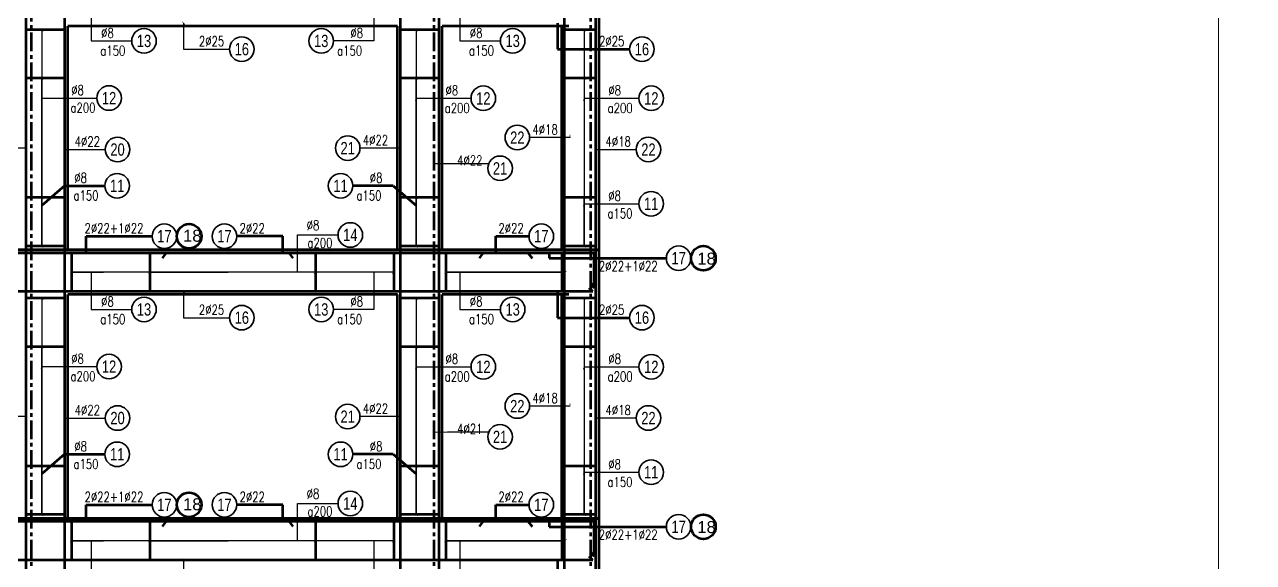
# Model space of a CAD drawing. Header units: millimetres. Extents: x 0 to 8478784, y 0 to 684185.
# Drawn here: x 3867676 to 3888277, y 368277 to 377291 of the extents above; entities that cross this region are included whole.
import ezdxf
from ezdxf.enums import TextEntityAlignment as Align

# ---------------------------------------------------------------- set-up
doc = ezdxf.new("R2010")
doc.units = ezdxf.units.MM
doc.header["$LTSCALE"] = 5000
doc.header["$MEASUREMENT"] = 0
doc.linetypes.add('CENTER', pattern=[2, 1.25, -0.25, 0.25, -0.25])
for name, color, linetype, lineweight in [('00-XMT.Axes', 22, 'CENTER', 15), ('00-XMT.Text', 4, 'Continuous', 20), ('02-XMT.Beams', 94, 'Continuous', 25), ('02-XMT.Beams-Text', 7, 'Continuous', 20), ('02-XMT.Reinforcement', 1, 'Continuous', 40), ('03-XMT.Stirrup', 3, 'Continuous', 25), ('net thay', 7, 'Continuous', 15), ('THEP', 1, 'Continuous', 35)]:
    doc.layers.add(name, color=color, linetype=linetype, lineweight=lineweight)
doc.styles.add('romans.shx', font='romans.shx', dxfattribs={"width": 0.75, "bigfont": 'vns.shx'})
doc.styles.add('S1', font='VHARIAL.TTF', dxfattribs={"height": 200})
doc.styles.add('VNARIALH', font='VHARIAL.TTF')
doc.styles.add('vnsimli 0.7', font='vnsimli.shx', dxfattribs={"width": 0.75})
doc.dimstyles.new('XMT 1-1-100', dxfattribs={"dimscale": 100, "dimtxt": 2.5, "dimasz": 1, "dimexe": 1, "dimexo": 0, "dimgap": 0.5, "dimtad": 1, "dimdec": 0, "dimzin": 0, "dimdsep": 46, "dimtxsty": 'vnsimli 0.7', "dimblk": 'ARCHTICK', "dimcen": 1.5, "dimdle": 1, "dimclrd": 8, "dimclre": 8, "dimclrt": 116, "dimadec": 0, "dimazin": 0, "dimtfac": 1, "dimtdec": 0, "dimtofl": 0, "dimtmove": 0, "dimatfit": 3, "dimfxl": 0.18, "dimtolj": 1, "dimtzin": 0, "dimarcsym": 0})

# ---------------------------------------------------------------- blocks, each defined once
blk = doc.blocks.new('_ArchTick')
at = {"color": 0, "linetype": 'ByBlock', "const_width": 0.15}
blk.add_lwpolyline([(-0.5, -0.5), (0.5, 0.5)], dxfattribs=at)
blk = doc.blocks.new('dk2')
at = {"color": 8}
blk.add_circle((312, 0), 312, dxfattribs=at)
at = {"layer": '00-XMT.Text', "color": 3, "style": 'romans.shx', "width": 0.75}
for tag, p in [('DK', (-678, 106)), ('KC', (-797, -372))]:
    blk.add_attdef(tag, p, '', height=250, dxfattribs=at)
at = {"layer": '00-XMT.Text', "color": 7, "style": 'VNARIALH', "width": 0.75}
blk.add_attdef('SH', text='', height=312, dxfattribs=at).set_placement((312, 0), align=Align.MIDDLE)

msp = doc.modelspace()

# ---------------------------------------------------------------- linework, layer by layer
at = {"layer": '00-XMT.Axes', "color": 8, "lineweight": 100, "ltscale": 0.05}
for p, q in [((3867789, 387655.8), (3867789, 351015.8)), ((3874539, 387655.8), (3874539, 351015.8)), ((3877164, 387655.8), (3877164, 351015.8))]:
    msp.add_line(p, q, dxfattribs=at)
at = {"layer": '02-XMT.Beams', "color": 2, "lineweight": 100}
for p, q in [((3877301.5, 387015.8), (3877301.5, 351015.8)), ((3868401.5, 373515.8), (3868401.5, 377265.8)), ((3873926.5, 377265.8), (3868401.5, 377265.8)), ((3868401.5, 373515.8), (3868401.5, 377265.8)), ((3873926.5, 377265.8), (3868401.5, 377265.8)), ((3868401.5, 373515.8), (3868401.5, 377265.8)), ((3873926.5, 377265.8), (3868401.5, 377265.8)), ((3873926.5, 373515.8), (3873926.5, 377265.8)), ((3873926.5, 373515.8), (3873926.5, 377265.8)), ((3873926.5, 373515.8), (3873926.5, 377265.8)), ((3874676.5, 373515.8), (3874676.5, 377265.8)), ((3876676.5, 377265.8), (3874676.5, 377265.8)), ((3874676.5, 373515.8), (3874676.5, 377265.8)), ((3876676.5, 377265.8), (3874676.5, 377265.8)), ((3874676.5, 373515.8), (3874676.5, 377265.8)), ((3876801.5, 377265.8), (3874676.5, 377265.8)), ((3876676.5, 377265.8), (3876676.5, 373515.8)), ((3876676.5, 377265.8), (3876676.5, 373515.8)), ((3876677.1, 377265.8), (3876677.1, 373515.8)), ((3868351.5, 376390.7), (3867701.5, 376390.7)), ((3874626.5, 376390.7), (3873976.5, 376390.7)), ((3877251.5, 376390.7), (3876726.5, 376390.7)), ((3868351.5, 374390.8), (3867701.5, 374390.8)), ((3874626.5, 374390.8), (3873976.5, 374390.8)), ((3877251.5, 374390.8), (3876726.5, 374390.8)), ((3877301.5, 373515.8), (3864276.5, 373515.8)), ((3877301.5, 373515.8), (3864276.5, 373515.8)), ((3868351.5, 373578.2), (3867701.5, 373578.2)), ((3873926.5, 373515.8), (3868401.5, 373515.8)), ((3873926.5, 373515.8), (3868401.5, 373515.8)), ((3874626.5, 373578.2), (3873976.5, 373578.2)), ((3876676.5, 373515.8), (3874676.5, 373515.8)), ((3876676.5, 373515.8), (3874676.5, 373515.8)), ((3877251.5, 373578.2), (3876726.5, 373578.2)), ((3868401.5, 369015.8), (3868401.5, 372765.8)), ((3873926.5, 372765.8), (3868401.5, 372765.8)), ((3868401.5, 369015.8), (3868401.5, 372765.8)), ((3873926.5, 372765.8), (3868401.5, 372765.8)), ((3868401.5, 369015.8), (3868401.5, 372765.8)), ((3873926.5, 372765.8), (3868401.5, 372765.8)), ((3873926.5, 369015.8), (3873926.5, 372765.8)), ((3873926.5, 369015.8), (3873926.5, 372765.8)), ((3873926.5, 369015.8), (3873926.5, 372765.8)), ((3874676.5, 369015.8), (3874676.5, 372765.8)), ((3876676.5, 372765.8), (3874676.5, 372765.8)), ((3874676.5, 369015.8), (3874676.5, 372765.8)), ((3876676.5, 372765.8), (3874676.5, 372765.8)), ((3874676.5, 369015.8), (3874676.5, 372765.8)), ((3876801.5, 372765.8), (3874676.5, 372765.8)), ((3876676.5, 372765.8), (3876676.5, 369015.8)), ((3876676.5, 372765.8), (3876676.5, 369015.8)), ((3876677.1, 372765.8), (3876677.1, 369015.8)), ((3868351.5, 371890.7), (3867701.5, 371890.7)), ((3874626.5, 371890.7), (3873976.5, 371890.7)), ((3877251.5, 371890.7), (3876726.5, 371890.7)), ((3868351.5, 369890.8), (3867701.5, 369890.8)), ((3874626.5, 369890.8), (3873976.5, 369890.8)), ((3877251.5, 369890.8), (3876726.5, 369890.8)), ((3877301.5, 369015.8), (3864276.5, 369015.8)), ((3877301.5, 369015.8), (3864276.5, 369015.8)), ((3868351.5, 369078.2), (3867701.5, 369078.2)), ((3873926.5, 369015.8), (3868401.5, 369015.8)), ((3873926.5, 369015.8), (3868401.5, 369015.8)), ((3874626.5, 369078.2), (3873976.5, 369078.2)), ((3876676.5, 369015.8), (3874676.5, 369015.8)), ((3876676.5, 369015.8), (3874676.5, 369015.8)), ((3877251.5, 369078.2), (3876726.5, 369078.2))]:
    msp.add_line(p, q, dxfattribs=at)
at = {"layer": '02-XMT.Beams', "color": 8, "lineweight": 100}
for p, q in [((3864276.5, 373515.8), (3877301.5, 373515.8)), ((3864276.5, 369015.8), (3877301.5, 369015.8))]:
    msp.add_line(p, q, dxfattribs=at)
at = {"layer": '02-XMT.Beams', "linetype": 'Continuous', "lineweight": 15}
msp.add_lwpolyline([(3857991, 346603.5), (3857991, 388603.5), (3887691, 388603.5), (3887691, 346603.5)], close=True, dxfattribs=at)
at = {"layer": '02-XMT.Beams', "lineweight": 100}
for centre in [(3870434.3, 373744), (3879055.3, 373374.5), (3870434.3, 369244), (3879055.3, 368874.5)]:
    msp.add_circle(centre, 206.2, dxfattribs=at)
at = {"layer": '02-XMT.Beams-Text', "lineweight": 100}
for p, q in [((3876609, 377315.8), (3876609, 376878.9)), ((3876609, 376878.9), (3877819.6, 376878.9)), ((3868345.6, 374589), (3867964, 374259.5)), ((3868345.6, 374589), (3869022.9, 374589)), ((3873857.4, 374589), (3873180.1, 374589)), ((3873857.4, 374589), (3874239, 374259.5)), ((3868709.5, 373465.8), (3868709.5, 373744)), ((3868710.5, 373744), (3869814.1, 373744)), ((3872004.5, 373744), (3871233.4, 373744)), ((3872004.5, 373465.8), (3872004.5, 373744)), ((3875577.9, 373465.8), (3875577.9, 373744)), ((3875577.9, 373744), (3876132.9, 373744)), ((3876471, 373465.8), (3876471, 373374.5)), ((3876471, 373374.5), (3878435.1, 373374.5)), ((3876609, 372815.8), (3876609, 372378.9)), ((3876609, 372378.9), (3877819.6, 372378.9)), ((3868345.6, 370089), (3867964, 369759.5)), ((3868345.6, 370089), (3869022.9, 370089)), ((3873857.4, 370089), (3873180.1, 370089)), ((3873857.4, 370089), (3874239, 369759.5)), ((3868709.5, 368965.8), (3868709.5, 369244)), ((3868710.5, 369244), (3869814.1, 369244)), ((3872004.5, 369244), (3871233.4, 369244)), ((3872004.5, 368965.8), (3872004.5, 369244)), ((3875577.9, 368965.8), (3875577.9, 369244)), ((3875577.9, 369244), (3876132.9, 369244)), ((3876471, 368965.8), (3876471, 368874.5)), ((3876471, 368874.5), (3878435.1, 368874.5)), ((3876609, 368315.8), (3876609, 367878.9))]:
    msp.add_line(p, q, dxfattribs=at)
at = {"layer": '02-XMT.Reinforcement', "lineweight": 100}
for p, q in [((3867701.5, 351015.8), (3867701.5, 386965.8)), ((3868351.5, 351015.8), (3868351.5, 386965.8)), ((3873976.5, 351015.8), (3873976.5, 386965.8)), ((3874626.5, 351015.8), (3874626.5, 386965.8)), ((3876726.5, 351015.8), (3876726.5, 386965.8)), ((3877251.5, 351015.8), (3877251.5, 386965.8)), ((3864351.5, 373465.8), (3877251.5, 373465.8)), ((3864351.5, 373465.8), (3877251.5, 373465.8)), ((3864351.5, 373465.8), (3877251.5, 373465.8)), ((3870052.8, 373465.8), (3869982.8, 373377)), ((3872103.7, 373465.8), (3872173.7, 373377)), ((3875365.3, 373465.8), (3875295.3, 373377)), ((3876113.2, 373465.8), (3876183.2, 373377)), ((3877226.5, 372875.1), (3877226.5, 373465.8)), ((3877226.5, 372875.1), (3877226.5, 373465.8)), ((3877226.5, 372875.1), (3877226.5, 373465.8)), ((3877201.5, 372815.8), (3877138.4, 372874.5)), ((3877201.5, 372815.8), (3877138.4, 372874.5)), ((3877201.5, 372815.8), (3877138.4, 372874.5)), ((3877226.5, 372875.1), (3877175.2, 372948.9)), ((3877226.5, 372875.1), (3877175.2, 372948.9)), ((3877226.5, 372875.1), (3877175.2, 372948.9)), ((3877201.5, 372815.8), (3864376.5, 372815.8)), ((3877201.5, 372815.8), (3864376.5, 372815.8)), ((3877201.5, 372815.8), (3864376.5, 372815.8)), ((3864351.5, 368965.8), (3877251.5, 368965.8)), ((3864351.5, 368965.8), (3877251.5, 368965.8)), ((3864351.5, 368965.8), (3877251.5, 368965.8)), ((3870052.8, 368965.8), (3869982.8, 368877)), ((3872103.7, 368965.8), (3872173.7, 368877)), ((3875365.3, 368965.8), (3875295.3, 368877)), ((3876113.2, 368965.8), (3876183.2, 368877)), ((3877226.5, 368375.1), (3877226.5, 368965.8)), ((3877226.5, 368375.1), (3877226.5, 368965.8)), ((3877226.5, 368375.1), (3877226.5, 368965.8)), ((3877201.5, 368315.8), (3877138.4, 368374.5)), ((3877201.5, 368315.8), (3877138.4, 368374.5)), ((3877201.5, 368315.8), (3877138.4, 368374.5)), ((3877226.5, 368375.1), (3877175.2, 368448.9)), ((3877226.5, 368375.1), (3877175.2, 368448.9)), ((3877226.5, 368375.1), (3877175.2, 368448.9)), ((3877201.5, 368315.8), (3864376.5, 368315.8)), ((3877201.5, 368315.8), (3864376.5, 368315.8)), ((3877201.5, 368315.8), (3864376.5, 368315.8))]:
    msp.add_line(p, q, dxfattribs=at)
at = {"layer": '03-XMT.Stirrup', "lineweight": 100}
for p, q in [((3868351.5, 377203.2), (3867701.5, 377203.2)), ((3874626.5, 377203.2), (3873976.5, 377203.2)), ((3877251.5, 377203.2), (3876726.5, 377203.2)), ((3868464, 373465.8), (3868464, 372815.8)), ((3869776.5, 373465.8), (3869776.5, 372815.8)), ((3872551.5, 373465.8), (3872551.5, 372815.8)), ((3873864, 373465.8), (3873864, 372815.8)), ((3874739, 373465.8), (3874739, 372815.8)), ((3876684, 373465.8), (3876684, 372815.8)), ((3868351.5, 372703.2), (3867701.5, 372703.2)), ((3874626.5, 372703.2), (3873976.5, 372703.2)), ((3877251.5, 372703.2), (3876726.5, 372703.2)), ((3868464, 368965.8), (3868464, 368315.8)), ((3869776.5, 368965.8), (3869776.5, 368315.8)), ((3872551.5, 368965.8), (3872551.5, 368315.8)), ((3873864, 368965.8), (3873864, 368315.8)), ((3874739, 368965.8), (3874739, 368315.8)), ((3876684, 368965.8), (3876684, 368315.8))]:
    msp.add_line(p, q, dxfattribs=at)
at = {"layer": 'net thay', "linetype": 'CENTER', "lineweight": 15}
msp.add_circle((3911642, 421190.5), 262994, dxfattribs=at)

# ---------------------------------------------------------------- block references
at = {"layer": '02-XMT.Beams-Text', "lineweight": 100, "yscale": 46.875, "zscale": 46.875}
for p, xscale, rotation in [((3868709.5, 373465.8), 46.875, 270), ((3872004.5, 373465.8), 46.875, 270), ((3875577.9, 373465.8), -46.875, 90), ((3876471, 373465.8), -46.875, 270), ((3868709.5, 368965.8), 46.875, 270), ((3872004.5, 368965.8), 46.875, 270), ((3875577.9, 368965.8), -46.875, 90), ((3876471, 368965.8), -46.875, 270)]:
    msp.add_blockref('_ArchTick', p, dxfattribs=dict(at, xscale=xscale, rotation=rotation))
at = {"layer": 'THEP'}
ref = msp.add_blockref('dk2', (3869472.6, 377016.8), dxfattribs=dict(at, xscale=0.6599981251638383, yscale=0.6599981250183191, zscale=0.659998125))
ref.add_attrib('SH', '13', dxfattribs={"layer": '00-XMT.Text', "color": 7, "height": 206.25, "style": 'VNARIALH', "width": 0.75}).set_placement((3869678.8, 377016.8), align=Align.MIDDLE)
ref.add_attrib('DK', '%%c8', (3868959.6, 377067.4), dxfattribs={"layer": '00-XMT.Text', "color": 3, "height": 165, "style": 'romans.shx', "width": 0.75})
ref.add_attrib('KC', 'a150', (3868946.7, 376771.5), dxfattribs={"layer": '00-XMT.Text', "color": 3, "height": 165, "style": 'romans.shx', "width": 0.75})
ref = msp.add_blockref('dk2', (3872855.4, 377016.8), dxfattribs=dict(at, xscale=-0.6599981253966689, yscale=0.6599981250183191, zscale=0.659998125))
ref.add_attrib('SH', '13', dxfattribs={"layer": '00-XMT.Text', "color": 7, "height": 206.25, "style": 'VNARIALH', "width": 0.75}).set_placement((3872649.2, 377016.8), align=Align.MIDDLE)
ref.add_attrib('DK', '%%c8', (3873138.6, 377067.4), dxfattribs={"layer": '00-XMT.Text', "color": 3, "height": 165, "style": 'romans.shx', "width": 0.75})
ref.add_attrib('KC', 'a150', (3872915.8, 376771.5), dxfattribs={"layer": '00-XMT.Text', "color": 3, "height": 165, "style": 'romans.shx', "width": 0.75})
ref = msp.add_blockref('dk2', (3875652.8, 377017.8), dxfattribs=dict(at, xscale=0.6599981251638383, yscale=0.6599981250183191, zscale=0.659998125))
ref.add_attrib('SH', '13', dxfattribs={"layer": '00-XMT.Text', "color": 7, "height": 206.25, "style": 'VNARIALH', "width": 0.75}).set_placement((3875859.1, 377017.8), align=Align.MIDDLE)
ref.add_attrib('DK', '%%c8', (3875139.8, 377068.4), dxfattribs={"layer": '00-XMT.Text', "color": 3, "height": 165, "style": 'romans.shx', "width": 0.75})
ref.add_attrib('KC', 'a150', (3875126.9, 376772.5), dxfattribs={"layer": '00-XMT.Text', "color": 3, "height": 165, "style": 'romans.shx', "width": 0.75})
ref = msp.add_blockref('dk2', (3871112, 376878.9), dxfattribs=dict(at, xscale=0.6599981251638383, yscale=0.6599981250183191, zscale=0.659998125))
ref.add_attrib('SH', '16', dxfattribs={"layer": '00-XMT.Text', "color": 7, "height": 206.25, "style": 'VNARIALH', "width": 0.75}).set_placement((3871318.2, 376878.9), align=Align.MIDDLE)
ref.add_attrib('DK', '2%%c25', (3870599, 376929.5), dxfattribs={"layer": '00-XMT.Text', "color": 3, "height": 165, "style": 'romans.shx', "width": 0.75})
ref = msp.add_blockref('dk2', (3877819.6, 376878.9), dxfattribs=dict(at, xscale=0.6599981251638383, yscale=0.6599981250183191, zscale=0.659998125))
ref.add_attrib('SH', '16', dxfattribs={"layer": '00-XMT.Text', "color": 7, "height": 206.25, "style": 'VNARIALH', "width": 0.75}).set_placement((3878025.8, 376878.9), align=Align.MIDDLE)
ref.add_attrib('DK', '2%%c25', (3877306.6, 376929.5), dxfattribs={"layer": '00-XMT.Text', "color": 3, "height": 165, "style": 'romans.shx', "width": 0.75})
ref = msp.add_blockref('dk2', (3868886.9, 376059.8), dxfattribs=dict(at, xscale=0.6599981251638383, yscale=0.6599981250183191, zscale=0.659998125))
ref.add_attrib('SH', '12', dxfattribs={"layer": '00-XMT.Text', "color": 7, "height": 206.25, "style": 'VNARIALH', "width": 0.75}).set_placement((3869093.1, 376059.8), align=Align.MIDDLE)
ref.add_attrib('DK', ' %%c8', (3868373.9, 376110.5), dxfattribs={"layer": '00-XMT.Text', "color": 3, "height": 165, "style": 'romans.shx', "width": 0.75})
ref.add_attrib('KC', ' a200', (3868361, 375814.6), dxfattribs={"layer": '00-XMT.Text', "color": 3, "height": 165, "style": 'romans.shx', "width": 0.75})
ref = msp.add_blockref('dk2', (3875160.8, 376055.7), dxfattribs=dict(at, xscale=0.6599981251638383, yscale=0.6599981250183191, zscale=0.659998125))
ref.add_attrib('SH', '12', dxfattribs={"layer": '00-XMT.Text', "color": 7, "height": 206.25, "style": 'VNARIALH', "width": 0.75}).set_placement((3875367, 376055.7), align=Align.MIDDLE)
ref.add_attrib('DK', ' %%c8', (3874647.8, 376106.4), dxfattribs={"layer": '00-XMT.Text', "color": 3, "height": 165, "style": 'romans.shx', "width": 0.75})
ref.add_attrib('KC', ' a200', (3874634.9, 375810.5), dxfattribs={"layer": '00-XMT.Text', "color": 3, "height": 165, "style": 'romans.shx', "width": 0.75})
ref = msp.add_blockref('dk2', (3877976.4, 376055.7), dxfattribs=dict(at, xscale=0.6599981251638383, yscale=0.6599981250037672, zscale=0.659998125))
ref.add_attrib('SH', '12', dxfattribs={"layer": '00-XMT.Text', "color": 7, "height": 206.25, "style": 'VNARIALH', "width": 0.75}).set_placement((3878182.7, 376055.7), align=Align.MIDDLE)
ref.add_attrib('DK', '%%c8', (3877463.4, 376106.4), dxfattribs={"layer": '00-XMT.Text', "color": 3, "height": 165, "style": 'romans.shx', "width": 0.75})
ref.add_attrib('KC', 'a200', (3877450.5, 375810.5), dxfattribs={"layer": '00-XMT.Text', "color": 3, "height": 165, "style": 'romans.shx', "width": 0.75})
ref = msp.add_blockref('dk2', (3876142.9, 375398.2), dxfattribs=dict(at, xscale=-0.6599981253966689, yscale=0.6599981250183191, zscale=0.659998125))
ref.add_attrib('SH', '22', dxfattribs={"layer": '00-XMT.Text', "color": 7, "height": 206.25, "style": 'VNARIALH', "width": 0.75}).set_placement((3875936.7, 375398.2), align=Align.MIDDLE)
ref.add_attrib('DK', '4%%c18', (3876190.4, 375448.9), dxfattribs={"layer": '00-XMT.Text', "color": 3, "height": 165, "style": 'romans.shx', "width": 0.75})
ref = msp.add_blockref('dk2', (3869028.8, 375197), dxfattribs=dict(at, xscale=0.6599981251638383, yscale=0.6599981250183191, zscale=0.659998125))
ref.add_attrib('SH', '20', dxfattribs={"layer": '00-XMT.Text', "color": 7, "height": 206.25, "style": 'VNARIALH', "width": 0.75}).set_placement((3869235.1, 375197), align=Align.MIDDLE)
ref.add_attrib('DK', '4%%c22', (3868515.8, 375247.6), dxfattribs={"layer": '00-XMT.Text', "color": 3, "height": 165, "style": 'romans.shx', "width": 0.75})
ref = msp.add_blockref('dk2', (3873299.2, 375221.4), dxfattribs=dict(at, xscale=-0.6599981253966689, yscale=0.6599981250183191, zscale=0.659998125))
ref.add_attrib('SH', '21', dxfattribs={"layer": '00-XMT.Text', "color": 7, "height": 206.25, "style": 'VNARIALH', "width": 0.75}).set_placement((3873092.9, 375221.4), align=Align.MIDDLE)
ref.add_attrib('DK', '4%%c22', (3873346.6, 375272), dxfattribs={"layer": '00-XMT.Text', "color": 3, "height": 165, "style": 'romans.shx', "width": 0.75})
ref = msp.add_blockref('dk2', (3877928.8, 375197.8), dxfattribs=dict(at, xscale=0.6599981253966689, yscale=0.6599981250183191, zscale=0.659998125))
ref.add_attrib('SH', '22', dxfattribs={"layer": '00-XMT.Text', "color": 7, "height": 206.25, "style": 'VNARIALH', "width": 0.75}).set_placement((3878135.1, 375197.8), align=Align.MIDDLE)
ref.add_attrib('DK', '4%%c18', (3877415.8, 375248.4), dxfattribs={"layer": '00-XMT.Text', "color": 3, "height": 165, "style": 'romans.shx', "width": 0.75})
ref = msp.add_blockref('dk2', (3875441.3, 374882.3), dxfattribs=dict(at, xscale=0.6599981251638383, yscale=0.6599981250183191, zscale=0.659998125))
ref.add_attrib('SH', '21', dxfattribs={"layer": '00-XMT.Text', "color": 7, "height": 206.25, "style": 'VNARIALH', "width": 0.75}).set_placement((3875647.6, 374882.3), align=Align.MIDDLE)
ref.add_attrib('DK', '4%%c22', (3874928.3, 374932.9), dxfattribs={"layer": '00-XMT.Text', "color": 3, "height": 165, "style": 'romans.shx', "width": 0.75})
ref = msp.add_blockref('dk2', (3869022.9, 374589), dxfattribs=dict(at, xscale=0.6599981251638383, yscale=0.6599981250183191, zscale=0.659998125))
ref.add_attrib('SH', '11', dxfattribs={"layer": '00-XMT.Text', "color": 7, "height": 206.25, "style": 'VNARIALH', "width": 0.75}).set_placement((3869229.2, 374589), align=Align.MIDDLE)
ref.add_attrib('DK', '%%c8', (3868509.9, 374639.7), dxfattribs={"layer": '00-XMT.Text', "color": 3, "height": 165, "style": 'romans.shx', "width": 0.75})
ref.add_attrib('KC', 'a150', (3868497, 374343.8), dxfattribs={"layer": '00-XMT.Text', "color": 3, "height": 165, "style": 'romans.shx', "width": 0.75})
ref = msp.add_blockref('dk2', (3873180.1, 374589), dxfattribs=dict(at, xscale=-0.6599981253966689, yscale=0.6599981250183191, zscale=0.659998125))
ref.add_attrib('SH', '11', dxfattribs={"layer": '00-XMT.Text', "color": 7, "height": 206.25, "style": 'VNARIALH', "width": 0.75}).set_placement((3872973.8, 374589), align=Align.MIDDLE)
ref.add_attrib('DK', '%%c8', (3873463.3, 374639.7), dxfattribs={"layer": '00-XMT.Text', "color": 3, "height": 165, "style": 'romans.shx', "width": 0.75})
ref.add_attrib('KC', 'a150', (3873240.5, 374343.8), dxfattribs={"layer": '00-XMT.Text', "color": 3, "height": 165, "style": 'romans.shx', "width": 0.75})
ref = msp.add_blockref('dk2', (3877974.5, 374288.1), dxfattribs=dict(at, xscale=0.6599981253966689, yscale=0.6599981250183191, zscale=0.659998125))
ref.add_attrib('SH', '11', dxfattribs={"layer": '00-XMT.Text', "color": 7, "height": 206.25, "style": 'VNARIALH', "width": 0.75}).set_placement((3878180.8, 374288.1), align=Align.MIDDLE)
ref.add_attrib('DK', '%%c8', (3877461.5, 374338.7), dxfattribs={"layer": '00-XMT.Text', "color": 3, "height": 165, "style": 'romans.shx', "width": 0.75})
ref.add_attrib('KC', 'a150', (3877448.6, 374042.9), dxfattribs={"layer": '00-XMT.Text', "color": 3, "height": 165, "style": 'romans.shx', "width": 0.75})
ref = msp.add_blockref('dk2', (3869814.1, 373744), dxfattribs=dict(at, xscale=0.6599981253966689, yscale=0.6599981250183191, zscale=0.659998125))
ref.add_attrib('SH', '17', dxfattribs={"layer": '00-XMT.Text', "color": 7, "height": 206.25, "style": 'VNARIALH', "width": 0.75}).set_placement((3870020.3, 373744), align=Align.MIDDLE)
ref.add_attrib('DK', '2%%c22+1%%c22', (3868682.3, 373794.6), dxfattribs={"layer": '00-XMT.Text', "color": 3, "height": 165, "style": 'romans.shx', "width": 0.75})
ref = msp.add_blockref('dk2', (3871233.4, 373744), dxfattribs=dict(at, xscale=-0.6599981253966689, yscale=0.6599981250183191, zscale=0.659998125))
ref.add_attrib('SH', '17', dxfattribs={"layer": '00-XMT.Text', "color": 7, "height": 206.25, "style": 'VNARIALH', "width": 0.75}).set_placement((3871027.2, 373744), align=Align.MIDDLE)
ref.add_attrib('DK', '2%%c22', (3871280.9, 373794.6), dxfattribs={"layer": '00-XMT.Text', "color": 3, "height": 165, "style": 'romans.shx', "width": 0.75})
ref = msp.add_blockref('dk2', (3872931.1, 373764.8), dxfattribs=dict(at, xscale=-0.6599981253966689, yscale=0.659998125047423, zscale=0.659998125, rotation=180))
ref.add_attrib('SH', '14', dxfattribs={"layer": '00-XMT.Text', "color": 7, "height": 206.25, "style": 'VNARIALH', "width": 0.75}).set_placement((3873137.3, 373764.8), align=Align.MIDDLE)
ref.add_attrib('DK', 'a200', (3872418.1, 373549.1), dxfattribs={"layer": '00-XMT.Text', "color": 3, "height": 165, "style": 'romans.shx', "width": 0.75})
ref.add_attrib('KC', '%%c8', (3872405.2, 373845), dxfattribs={"layer": '00-XMT.Text', "color": 3, "height": 165, "style": 'romans.shx', "width": 0.75})
ref = msp.add_blockref('dk2', (3876132.9, 373744), dxfattribs=dict(at, xscale=0.6599981253966689, yscale=0.6599981250183191, zscale=0.659998125))
ref.add_attrib('SH', '17', dxfattribs={"layer": '00-XMT.Text', "color": 7, "height": 206.25, "style": 'VNARIALH', "width": 0.75}).set_placement((3876339.1, 373744), align=Align.MIDDLE)
ref.add_attrib('DK', '2%%c22', (3875619.9, 373794.6), dxfattribs={"layer": '00-XMT.Text', "color": 3, "height": 165, "style": 'romans.shx', "width": 0.75})
ref = msp.add_blockref('dk2', (3878435.1, 373374.5), dxfattribs=dict(at, xscale=-0.6599981253966689, yscale=0.659998125047423, zscale=0.659998125, rotation=180))
ref.add_attrib('SH', '17', dxfattribs={"layer": '00-XMT.Text', "color": 7, "height": 206.25, "style": 'VNARIALH', "width": 0.75}).set_placement((3878641.3, 373374.5), align=Align.MIDDLE)
ref.add_attrib('DK', '2%%c22+1%%c22', (3877303.3, 373158.9), dxfattribs={"layer": '00-XMT.Text', "color": 3, "height": 165, "style": 'romans.shx', "width": 0.75})
ref = msp.add_blockref('dk2', (3869472.6, 372516.8), dxfattribs=dict(at, xscale=0.6599981251638383, yscale=0.6599981250183191, zscale=0.659998125))
ref.add_attrib('SH', '13', dxfattribs={"layer": '00-XMT.Text', "color": 7, "height": 206.25, "style": 'VNARIALH', "width": 0.75}).set_placement((3869678.8, 372516.8), align=Align.MIDDLE)
ref.add_attrib('DK', '%%c8', (3868959.6, 372567.4), dxfattribs={"layer": '00-XMT.Text', "color": 3, "height": 165, "style": 'romans.shx', "width": 0.75})
ref.add_attrib('KC', 'a150', (3868946.7, 372271.5), dxfattribs={"layer": '00-XMT.Text', "color": 3, "height": 165, "style": 'romans.shx', "width": 0.75})
ref = msp.add_blockref('dk2', (3872855.4, 372516.8), dxfattribs=dict(at, xscale=-0.6599981253966689, yscale=0.6599981250183191, zscale=0.659998125))
ref.add_attrib('SH', '13', dxfattribs={"layer": '00-XMT.Text', "color": 7, "height": 206.25, "style": 'VNARIALH', "width": 0.75}).set_placement((3872649.2, 372516.8), align=Align.MIDDLE)
ref.add_attrib('DK', '%%c8', (3873138.6, 372567.4), dxfattribs={"layer": '00-XMT.Text', "color": 3, "height": 165, "style": 'romans.shx', "width": 0.75})
ref.add_attrib('KC', 'a150', (3872915.8, 372271.5), dxfattribs={"layer": '00-XMT.Text', "color": 3, "height": 165, "style": 'romans.shx', "width": 0.75})
ref = msp.add_blockref('dk2', (3875652.8, 372517.8), dxfattribs=dict(at, xscale=0.6599981251638383, yscale=0.6599981250183191, zscale=0.659998125))
ref.add_attrib('SH', '13', dxfattribs={"layer": '00-XMT.Text', "color": 7, "height": 206.25, "style": 'VNARIALH', "width": 0.75}).set_placement((3875859.1, 372517.8), align=Align.MIDDLE)
ref.add_attrib('DK', '%%c8', (3875139.8, 372568.4), dxfattribs={"layer": '00-XMT.Text', "color": 3, "height": 165, "style": 'romans.shx', "width": 0.75})
ref.add_attrib('KC', 'a150', (3875126.9, 372272.5), dxfattribs={"layer": '00-XMT.Text', "color": 3, "height": 165, "style": 'romans.shx', "width": 0.75})
ref = msp.add_blockref('dk2', (3871112, 372378.9), dxfattribs=dict(at, xscale=0.6599981251638383, yscale=0.6599981250183191, zscale=0.659998125))
ref.add_attrib('SH', '16', dxfattribs={"layer": '00-XMT.Text', "color": 7, "height": 206.25, "style": 'VNARIALH', "width": 0.75}).set_placement((3871318.2, 372378.9), align=Align.MIDDLE)
ref.add_attrib('DK', '2%%c25', (3870599, 372429.5), dxfattribs={"layer": '00-XMT.Text', "color": 3, "height": 165, "style": 'romans.shx', "width": 0.75})
ref = msp.add_blockref('dk2', (3877819.6, 372378.9), dxfattribs=dict(at, xscale=0.6599981251638383, yscale=0.6599981250183191, zscale=0.659998125))
ref.add_attrib('SH', '16', dxfattribs={"layer": '00-XMT.Text', "color": 7, "height": 206.25, "style": 'VNARIALH', "width": 0.75}).set_placement((3878025.8, 372378.9), align=Align.MIDDLE)
ref.add_attrib('DK', '2%%c25', (3877306.6, 372429.5), dxfattribs={"layer": '00-XMT.Text', "color": 3, "height": 165, "style": 'romans.shx', "width": 0.75})
ref = msp.add_blockref('dk2', (3868886.9, 371559.8), dxfattribs=dict(at, xscale=0.6599981251638383, yscale=0.6599981250183191, zscale=0.659998125))
ref.add_attrib('SH', '12', dxfattribs={"layer": '00-XMT.Text', "color": 7, "height": 206.25, "style": 'VNARIALH', "width": 0.75}).set_placement((3869093.1, 371559.8), align=Align.MIDDLE)
ref.add_attrib('DK', ' %%c8', (3868373.9, 371610.5), dxfattribs={"layer": '00-XMT.Text', "color": 3, "height": 165, "style": 'romans.shx', "width": 0.75})
ref.add_attrib('KC', ' a200', (3868361, 371314.6), dxfattribs={"layer": '00-XMT.Text', "color": 3, "height": 165, "style": 'romans.shx', "width": 0.75})
ref = msp.add_blockref('dk2', (3875160.8, 371555.7), dxfattribs=dict(at, xscale=0.6599981251638383, yscale=0.6599981250183191, zscale=0.659998125))
ref.add_attrib('SH', '12', dxfattribs={"layer": '00-XMT.Text', "color": 7, "height": 206.25, "style": 'VNARIALH', "width": 0.75}).set_placement((3875367, 371555.7), align=Align.MIDDLE)
ref.add_attrib('DK', ' %%c8', (3874647.8, 371606.4), dxfattribs={"layer": '00-XMT.Text', "color": 3, "height": 165, "style": 'romans.shx', "width": 0.75})
ref.add_attrib('KC', ' a200', (3874634.9, 371310.5), dxfattribs={"layer": '00-XMT.Text', "color": 3, "height": 165, "style": 'romans.shx', "width": 0.75})
ref = msp.add_blockref('dk2', (3877976.4, 371555.7), dxfattribs=dict(at, xscale=0.6599981251638383, yscale=0.6599981250037672, zscale=0.659998125))
ref.add_attrib('SH', '12', dxfattribs={"layer": '00-XMT.Text', "color": 7, "height": 206.25, "style": 'VNARIALH', "width": 0.75}).set_placement((3878182.7, 371555.7), align=Align.MIDDLE)
ref.add_attrib('DK', '%%c8', (3877463.4, 371606.4), dxfattribs={"layer": '00-XMT.Text', "color": 3, "height": 165, "style": 'romans.shx', "width": 0.75})
ref.add_attrib('KC', 'a200', (3877450.5, 371310.5), dxfattribs={"layer": '00-XMT.Text', "color": 3, "height": 165, "style": 'romans.shx', "width": 0.75})
ref = msp.add_blockref('dk2', (3876142.9, 370898.2), dxfattribs=dict(at, xscale=-0.6599981253966689, yscale=0.6599981250183191, zscale=0.659998125))
ref.add_attrib('SH', '22', dxfattribs={"layer": '00-XMT.Text', "color": 7, "height": 206.25, "style": 'VNARIALH', "width": 0.75}).set_placement((3875936.7, 370898.2), align=Align.MIDDLE)
ref.add_attrib('DK', '4%%c18', (3876190.4, 370948.9), dxfattribs={"layer": '00-XMT.Text', "color": 3, "height": 165, "style": 'romans.shx', "width": 0.75})
ref = msp.add_blockref('dk2', (3869028.8, 370697), dxfattribs=dict(at, xscale=0.6599981251638383, yscale=0.6599981250183191, zscale=0.659998125))
ref.add_attrib('SH', '20', dxfattribs={"layer": '00-XMT.Text', "color": 7, "height": 206.25, "style": 'VNARIALH', "width": 0.75}).set_placement((3869235.1, 370697), align=Align.MIDDLE)
ref.add_attrib('DK', '4%%c22', (3868515.8, 370747.6), dxfattribs={"layer": '00-XMT.Text', "color": 3, "height": 165, "style": 'romans.shx', "width": 0.75})
ref = msp.add_blockref('dk2', (3873299.2, 370721.4), dxfattribs=dict(at, xscale=-0.6599981253966689, yscale=0.6599981250183191, zscale=0.659998125))
ref.add_attrib('SH', '21', dxfattribs={"layer": '00-XMT.Text', "color": 7, "height": 206.25, "style": 'VNARIALH', "width": 0.75}).set_placement((3873092.9, 370721.4), align=Align.MIDDLE)
ref.add_attrib('DK', '4%%c22', (3873346.6, 370772), dxfattribs={"layer": '00-XMT.Text', "color": 3, "height": 165, "style": 'romans.shx', "width": 0.75})
ref = msp.add_blockref('dk2', (3877928.8, 370697.8), dxfattribs=dict(at, xscale=0.6599981253966689, yscale=0.6599981250183191, zscale=0.659998125))
ref.add_attrib('SH', '22', dxfattribs={"layer": '00-XMT.Text', "color": 7, "height": 206.25, "style": 'VNARIALH', "width": 0.75}).set_placement((3878135.1, 370697.8), align=Align.MIDDLE)
ref.add_attrib('DK', '4%%c18', (3877415.8, 370748.4), dxfattribs={"layer": '00-XMT.Text', "color": 3, "height": 165, "style": 'romans.shx', "width": 0.75})
ref = msp.add_blockref('dk2', (3875441.3, 370382.3), dxfattribs=dict(at, xscale=0.6599981251638383, yscale=0.6599981250183191, zscale=0.659998125))
ref.add_attrib('SH', '21', dxfattribs={"layer": '00-XMT.Text', "color": 7, "height": 206.25, "style": 'VNARIALH', "width": 0.75}).set_placement((3875647.6, 370382.3), align=Align.MIDDLE)
ref.add_attrib('DK', '4%%c21', (3874928.3, 370432.9), dxfattribs={"layer": '00-XMT.Text', "color": 3, "height": 165, "style": 'romans.shx', "width": 0.75})
ref = msp.add_blockref('dk2', (3869022.9, 370089), dxfattribs=dict(at, xscale=0.6599981251638383, yscale=0.6599981250183191, zscale=0.659998125))
ref.add_attrib('SH', '11', dxfattribs={"layer": '00-XMT.Text', "color": 7, "height": 206.25, "style": 'VNARIALH', "width": 0.75}).set_placement((3869229.2, 370089), align=Align.MIDDLE)
ref.add_attrib('DK', '%%c8', (3868509.9, 370139.7), dxfattribs={"layer": '00-XMT.Text', "color": 3, "height": 165, "style": 'romans.shx', "width": 0.75})
ref.add_attrib('KC', 'a150', (3868497, 369843.8), dxfattribs={"layer": '00-XMT.Text', "color": 3, "height": 165, "style": 'romans.shx', "width": 0.75})
ref = msp.add_blockref('dk2', (3873180.1, 370089), dxfattribs=dict(at, xscale=-0.6599981253966689, yscale=0.6599981250183191, zscale=0.659998125))
ref.add_attrib('SH', '11', dxfattribs={"layer": '00-XMT.Text', "color": 7, "height": 206.25, "style": 'VNARIALH', "width": 0.75}).set_placement((3872973.8, 370089), align=Align.MIDDLE)
ref.add_attrib('DK', '%%c8', (3873463.3, 370139.7), dxfattribs={"layer": '00-XMT.Text', "color": 3, "height": 165, "style": 'romans.shx', "width": 0.75})
ref.add_attrib('KC', 'a150', (3873240.5, 369843.8), dxfattribs={"layer": '00-XMT.Text', "color": 3, "height": 165, "style": 'romans.shx', "width": 0.75})
ref = msp.add_blockref('dk2', (3877974.5, 369788.1), dxfattribs=dict(at, xscale=0.6599981253966689, yscale=0.6599981250183191, zscale=0.659998125))
ref.add_attrib('SH', '11', dxfattribs={"layer": '00-XMT.Text', "color": 7, "height": 206.25, "style": 'VNARIALH', "width": 0.75}).set_placement((3878180.8, 369788.1), align=Align.MIDDLE)
ref.add_attrib('DK', '%%c8', (3877461.5, 369838.7), dxfattribs={"layer": '00-XMT.Text', "color": 3, "height": 165, "style": 'romans.shx', "width": 0.75})
ref.add_attrib('KC', 'a150', (3877448.6, 369542.9), dxfattribs={"layer": '00-XMT.Text', "color": 3, "height": 165, "style": 'romans.shx', "width": 0.75})
ref = msp.add_blockref('dk2', (3869814.1, 369244), dxfattribs=dict(at, xscale=0.6599981253966689, yscale=0.6599981250183191, zscale=0.659998125))
ref.add_attrib('SH', '17', dxfattribs={"layer": '00-XMT.Text', "color": 7, "height": 206.25, "style": 'VNARIALH', "width": 0.75}).set_placement((3870020.3, 369244), align=Align.MIDDLE)
ref.add_attrib('DK', '2%%c22+1%%c22', (3868682.3, 369294.6), dxfattribs={"layer": '00-XMT.Text', "color": 3, "height": 165, "style": 'romans.shx', "width": 0.75})
ref = msp.add_blockref('dk2', (3871233.4, 369244), dxfattribs=dict(at, xscale=-0.6599981253966689, yscale=0.6599981250183191, zscale=0.659998125))
ref.add_attrib('SH', '17', dxfattribs={"layer": '00-XMT.Text', "color": 7, "height": 206.25, "style": 'VNARIALH', "width": 0.75}).set_placement((3871027.2, 369244), align=Align.MIDDLE)
ref.add_attrib('DK', '2%%c22', (3871280.9, 369294.6), dxfattribs={"layer": '00-XMT.Text', "color": 3, "height": 165, "style": 'romans.shx', "width": 0.75})
ref = msp.add_blockref('dk2', (3872931.1, 369264.8), dxfattribs=dict(at, xscale=-0.6599981253966689, yscale=0.659998125047423, zscale=0.659998125, rotation=180))
ref.add_attrib('SH', '14', dxfattribs={"layer": '00-XMT.Text', "color": 7, "height": 206.25, "style": 'VNARIALH', "width": 0.75}).set_placement((3873137.3, 369264.8), align=Align.MIDDLE)
ref.add_attrib('DK', 'a200', (3872418.1, 369049.1), dxfattribs={"layer": '00-XMT.Text', "color": 3, "height": 165, "style": 'romans.shx', "width": 0.75})
ref.add_attrib('KC', '%%c8', (3872405.2, 369345), dxfattribs={"layer": '00-XMT.Text', "color": 3, "height": 165, "style": 'romans.shx', "width": 0.75})
ref = msp.add_blockref('dk2', (3876132.9, 369244), dxfattribs=dict(at, xscale=0.6599981253966689, yscale=0.6599981250183191, zscale=0.659998125))
ref.add_attrib('SH', '17', dxfattribs={"layer": '00-XMT.Text', "color": 7, "height": 206.25, "style": 'VNARIALH', "width": 0.75}).set_placement((3876339.1, 369244), align=Align.MIDDLE)
ref.add_attrib('DK', '2%%c22', (3875619.9, 369294.6), dxfattribs={"layer": '00-XMT.Text', "color": 3, "height": 165, "style": 'romans.shx', "width": 0.75})
ref = msp.add_blockref('dk2', (3878435.1, 368874.5), dxfattribs=dict(at, xscale=-0.6599981253966689, yscale=0.659998125047423, zscale=0.659998125, rotation=180))
ref.add_attrib('SH', '17', dxfattribs={"layer": '00-XMT.Text', "color": 7, "height": 206.25, "style": 'VNARIALH', "width": 0.75}).set_placement((3878641.3, 368874.5), align=Align.MIDDLE)
ref.add_attrib('DK', '2%%c22+1%%c22', (3877303.3, 368658.9), dxfattribs={"layer": '00-XMT.Text', "color": 3, "height": 165, "style": 'romans.shx', "width": 0.75})

# ---------------------------------------------------------------- texts
at = {"layer": '02-XMT.Beams', "lineweight": 100, "char_height": 200, "width": 165.5, "style": 'S1'}
for insert, attachment_point in [((3870332.3, 373852), 1), ((3878953.3, 373266.5), 7), ((3870332.3, 369352), 1), ((3878953.3, 368766.5), 7)]:
    msp.add_mtext('18', dxfattribs=dict(at, insert=insert, attachment_point=attachment_point))

# ---------------------------------------------------------------- leaders
at = {"layer": '02-XMT.Beams', "lineweight": 100}
for points, override in [([(3868795.2, 377639.8), (3868795.2, 377016.8), (3869472.6, 377016.8)], {"dimasz": 0.5, "dimgap": 0.5, "dimtad": 0}), ([(3873532.8, 377639.8), (3873532.8, 377016.8), (3872855.4, 377016.8)], {"dimasz": 0.5, "dimgap": 0.5, "dimtad": 0}), ([(3874975.5, 377640.8), (3874975.5, 377017.8), (3875652.8, 377017.8)], {"dimasz": 0.5, "dimgap": 0.5, "dimtad": 0}), ([(3867964, 377203.2), (3867964, 373578.2)], {"dimasz": 0.5, "dimtad": 0, "dimldrblk": 'ArchTick'}), ([(3870340.9, 377315.8), (3870340.9, 376878.9), (3871112, 376878.9)], {"dimasz": 0.5, "dimgap": 0.5, "dimtad": 0, "dimldrblk": 'ArchTick'}), ([(3874239, 377203.2), (3874239, 373578.2)], {"dimasz": 0.5, "dimtad": 0, "dimldrblk": 'ArchTick'}), ([(3877054.6, 377203.2), (3877054.6, 373578.2)], {"dimasz": 0.5, "dimtad": 0, "dimldrblk": 'ArchTick'}), ([(3867964, 376390.7), (3867964, 374390.8)], {"dimasz": 0.5, "dimtad": 0, "dimldrblk": 'ArchTick'}), ([(3867964, 374390.8), (3867964, 376390.7)], {"dimasz": 0.5, "dimtad": 0, "dimldrblk": 'ArchTick'}), ([(3874239, 376390.7), (3874239, 374390.8)], {"dimasz": 0.5, "dimtad": 0, "dimldrblk": 'ArchTick'}), ([(3874239, 374390.8), (3874239, 376390.7)], {"dimasz": 0.5, "dimtad": 0, "dimldrblk": 'ArchTick'}), ([(3877054.6, 376390.7), (3877054.6, 374390.8)], {"dimasz": 0.5, "dimtad": 0, "dimldrblk": 'ArchTick'}), ([(3867967, 376066.9), (3867965.1, 376059.8), (3868886.9, 376059.8)], {"dimasz": 0.5, "dimgap": 0.5, "dimtad": 0}), ([(3874240.9, 376062.8), (3874239, 376055.7), (3875160.8, 376055.7)], {"dimasz": 0.5, "dimgap": 0.5, "dimtad": 0}), ([(3877056.5, 376062.8), (3877054.6, 376055.7), (3877976.4, 376055.7)], {"dimasz": 0.5, "dimgap": 0.5, "dimtad": 0}), ([(3876820.2, 375395), (3876820.2, 375398.2), (3876142.9, 375398.2)], {"dimasz": 0.5, "dimgap": 0.5, "dimtad": 0}), ([(3867701.5, 375217), (3867701.5, 375220.3), (3867024.2, 375220.3)], {"dimasz": 0.5, "dimgap": 0.5, "dimtad": 0}), ([(3868351.5, 375193.7), (3868351.5, 375197), (3869028.8, 375197)], {"dimasz": 0.5, "dimgap": 0.5, "dimtad": 0}), ([(3873976.5, 375218.1), (3873976.5, 375221.4), (3873299.2, 375221.4)], {"dimasz": 0.5, "dimgap": 0.5, "dimtad": 0}), ([(3877251.5, 375194.5), (3877251.5, 375197.8), (3877928.8, 375197.8)], {"dimasz": 0.5, "dimgap": 0.5, "dimtad": 0}), ([(3874539, 374960.1), (3874764, 374963.4), (3875441.3, 374963.4)], {"dimasz": 0.5, "dimgap": 0.5, "dimtad": 0}), ([(3867964, 373578.2), (3867964, 374390.8)], {"dimasz": 0.5, "dimtad": 0, "dimldrblk": 'ArchTick'}), ([(3874239, 373578.2), (3874239, 374390.8)], {"dimasz": 0.5, "dimtad": 0, "dimldrblk": 'ArchTick'}), ([(3877054.6, 373578.2), (3877054.6, 374390.8)], {"dimasz": 0.5, "dimtad": 0, "dimldrblk": 'ArchTick'}), ([(3877054.6, 374295.1), (3877052.8, 374288.1), (3877974.5, 374288.1)], {"dimasz": 0.5, "dimgap": 0.5, "dimtad": 0}), ([(3872253.8, 373141.8), (3872253.8, 373764.8), (3872931.1, 373764.8)], {"dimasz": 0.5, "dimgap": 0.5, "dimtad": 0}), ([(3868464, 373140.8), (3869001.5, 373140.8)], {"dimasz": 0.5, "dimtad": 0, "dimldrblk": 'ArchTick'}), ([(3869776.5, 373140.8), (3868464, 373140.8)], {"dimasz": 0.5, "dimtad": 0, "dimldrblk": 'ArchTick'}), ([(3868795.2, 373139.8), (3868795.2, 372516.8), (3869472.6, 372516.8)], {"dimasz": 0.5, "dimgap": 0.5, "dimtad": 0}), ([(3872551.5, 373140.8), (3869001.5, 373140.8)], {"dimasz": 0.5, "dimtad": 0, "dimldrblk": 'ArchTick'}), ([(3869776.5, 373140.8), (3870426.5, 373140.8), (3871089, 373140.8)], {"dimasz": 0.5, "dimtad": 0, "dimldrblk": 'ArchTick'}), ([(3873864, 373140.8), (3872551.5, 373140.8)], {"dimasz": 0.5, "dimtad": 0, "dimldrblk": 'ArchTick'}), ([(3873532.8, 373139.8), (3873532.8, 372516.8), (3872855.4, 372516.8)], {"dimasz": 0.5, "dimgap": 0.5, "dimtad": 0}), ([(3874739, 373140.8), (3876739, 373140.8)], {"dimasz": 0.5, "dimtad": 0, "dimldrblk": 'ArchTick'}), ([(3876739, 373140.8), (3874739, 373140.8)], {"dimasz": 0.5, "dimtad": 0, "dimldrblk": 'ArchTick'}), ([(3874975.5, 373140.8), (3874975.5, 372517.8), (3875652.8, 372517.8)], {"dimasz": 0.5, "dimgap": 0.5, "dimtad": 0}), ([(3867964, 372703.2), (3867964, 369078.2)], {"dimasz": 0.5, "dimtad": 0, "dimldrblk": 'ArchTick'}), ([(3870340.9, 372815.8), (3870340.9, 372378.9), (3871112, 372378.9)], {"dimasz": 0.5, "dimgap": 0.5, "dimtad": 0, "dimldrblk": 'ArchTick'}), ([(3874239, 372703.2), (3874239, 369078.2)], {"dimasz": 0.5, "dimtad": 0, "dimldrblk": 'ArchTick'}), ([(3877054.6, 372703.2), (3877054.6, 369078.2)], {"dimasz": 0.5, "dimtad": 0, "dimldrblk": 'ArchTick'}), ([(3867964, 371890.7), (3867964, 369890.8)], {"dimasz": 0.5, "dimtad": 0, "dimldrblk": 'ArchTick'}), ([(3867964, 369890.8), (3867964, 371890.7)], {"dimasz": 0.5, "dimtad": 0, "dimldrblk": 'ArchTick'}), ([(3874239, 371890.7), (3874239, 369890.8)], {"dimasz": 0.5, "dimtad": 0, "dimldrblk": 'ArchTick'}), ([(3874239, 369890.8), (3874239, 371890.7)], {"dimasz": 0.5, "dimtad": 0, "dimldrblk": 'ArchTick'}), ([(3877054.6, 371890.7), (3877054.6, 369890.8)], {"dimasz": 0.5, "dimtad": 0, "dimldrblk": 'ArchTick'}), ([(3867967, 371566.9), (3867965.1, 371559.8), (3868886.9, 371559.8)], {"dimasz": 0.5, "dimgap": 0.5, "dimtad": 0}), ([(3874240.9, 371562.8), (3874239, 371555.7), (3875160.8, 371555.7)], {"dimasz": 0.5, "dimgap": 0.5, "dimtad": 0}), ([(3877056.5, 371562.8), (3877054.6, 371555.7), (3877976.4, 371555.7)], {"dimasz": 0.5, "dimgap": 0.5, "dimtad": 0}), ([(3876820.2, 370895), (3876820.2, 370898.2), (3876142.9, 370898.2)], {"dimasz": 0.5, "dimgap": 0.5, "dimtad": 0}), ([(3867701.5, 370717), (3867701.5, 370720.3), (3867024.2, 370720.3)], {"dimasz": 0.5, "dimgap": 0.5, "dimtad": 0}), ([(3868351.5, 370693.7), (3868351.5, 370697), (3869028.8, 370697)], {"dimasz": 0.5, "dimgap": 0.5, "dimtad": 0}), ([(3873976.5, 370718.1), (3873976.5, 370721.4), (3873299.2, 370721.4)], {"dimasz": 0.5, "dimgap": 0.5, "dimtad": 0}), ([(3877251.5, 370694.5), (3877251.5, 370697.8), (3877928.8, 370697.8)], {"dimasz": 0.5, "dimgap": 0.5, "dimtad": 0}), ([(3874539, 370460.1), (3874764, 370463.4), (3875441.3, 370463.4)], {"dimasz": 0.5, "dimgap": 0.5, "dimtad": 0}), ([(3867964, 369078.2), (3867964, 369890.8)], {"dimasz": 0.5, "dimtad": 0, "dimldrblk": 'ArchTick'}), ([(3874239, 369078.2), (3874239, 369890.8)], {"dimasz": 0.5, "dimtad": 0, "dimldrblk": 'ArchTick'}), ([(3877054.6, 369078.2), (3877054.6, 369890.8)], {"dimasz": 0.5, "dimtad": 0, "dimldrblk": 'ArchTick'}), ([(3877054.6, 369795.1), (3877052.8, 369788.1), (3877974.5, 369788.1)], {"dimasz": 0.5, "dimgap": 0.5, "dimtad": 0}), ([(3872253.8, 368641.8), (3872253.8, 369264.8), (3872931.1, 369264.8)], {"dimasz": 0.5, "dimgap": 0.5, "dimtad": 0}), ([(3868464, 368640.8), (3869001.5, 368640.8)], {"dimasz": 0.5, "dimtad": 0, "dimldrblk": 'ArchTick'}), ([(3869776.5, 368640.8), (3868464, 368640.8)], {"dimasz": 0.5, "dimtad": 0, "dimldrblk": 'ArchTick'}), ([(3868795.2, 368639.8), (3868795.2, 368016.8), (3869472.6, 368016.8)], {"dimasz": 0.5, "dimgap": 0.5, "dimtad": 0}), ([(3872551.5, 368640.8), (3869001.5, 368640.8)], {"dimasz": 0.5, "dimtad": 0, "dimldrblk": 'ArchTick'}), ([(3869776.5, 368640.8), (3870426.5, 368640.8), (3871089, 368640.8)], {"dimasz": 0.5, "dimtad": 0, "dimldrblk": 'ArchTick'}), ([(3873864, 368640.8), (3872551.5, 368640.8)], {"dimasz": 0.5, "dimtad": 0, "dimldrblk": 'ArchTick'}), ([(3873532.8, 368639.8), (3873532.8, 368016.8), (3872855.4, 368016.8)], {"dimasz": 0.5, "dimgap": 0.5, "dimtad": 0}), ([(3874739, 368640.8), (3876739, 368640.8)], {"dimasz": 0.5, "dimtad": 0, "dimldrblk": 'ArchTick'}), ([(3876739, 368640.8), (3874739, 368640.8)], {"dimasz": 0.5, "dimtad": 0, "dimldrblk": 'ArchTick'}), ([(3874975.5, 368640.8), (3874975.5, 368017.8), (3875652.8, 368017.8)], {"dimasz": 0.5, "dimgap": 0.5, "dimtad": 0}), ([(3870340.9, 368315.8), (3870340.9, 367878.9), (3871112, 367878.9)], {"dimasz": 0.5, "dimgap": 0.5, "dimtad": 0, "dimldrblk": 'ArchTick'})]:
    msp.add_leader(points, dimstyle='XMT 1-1-100', override=override, dxfattribs=at)

doc.saveas('drawing.dxf')
